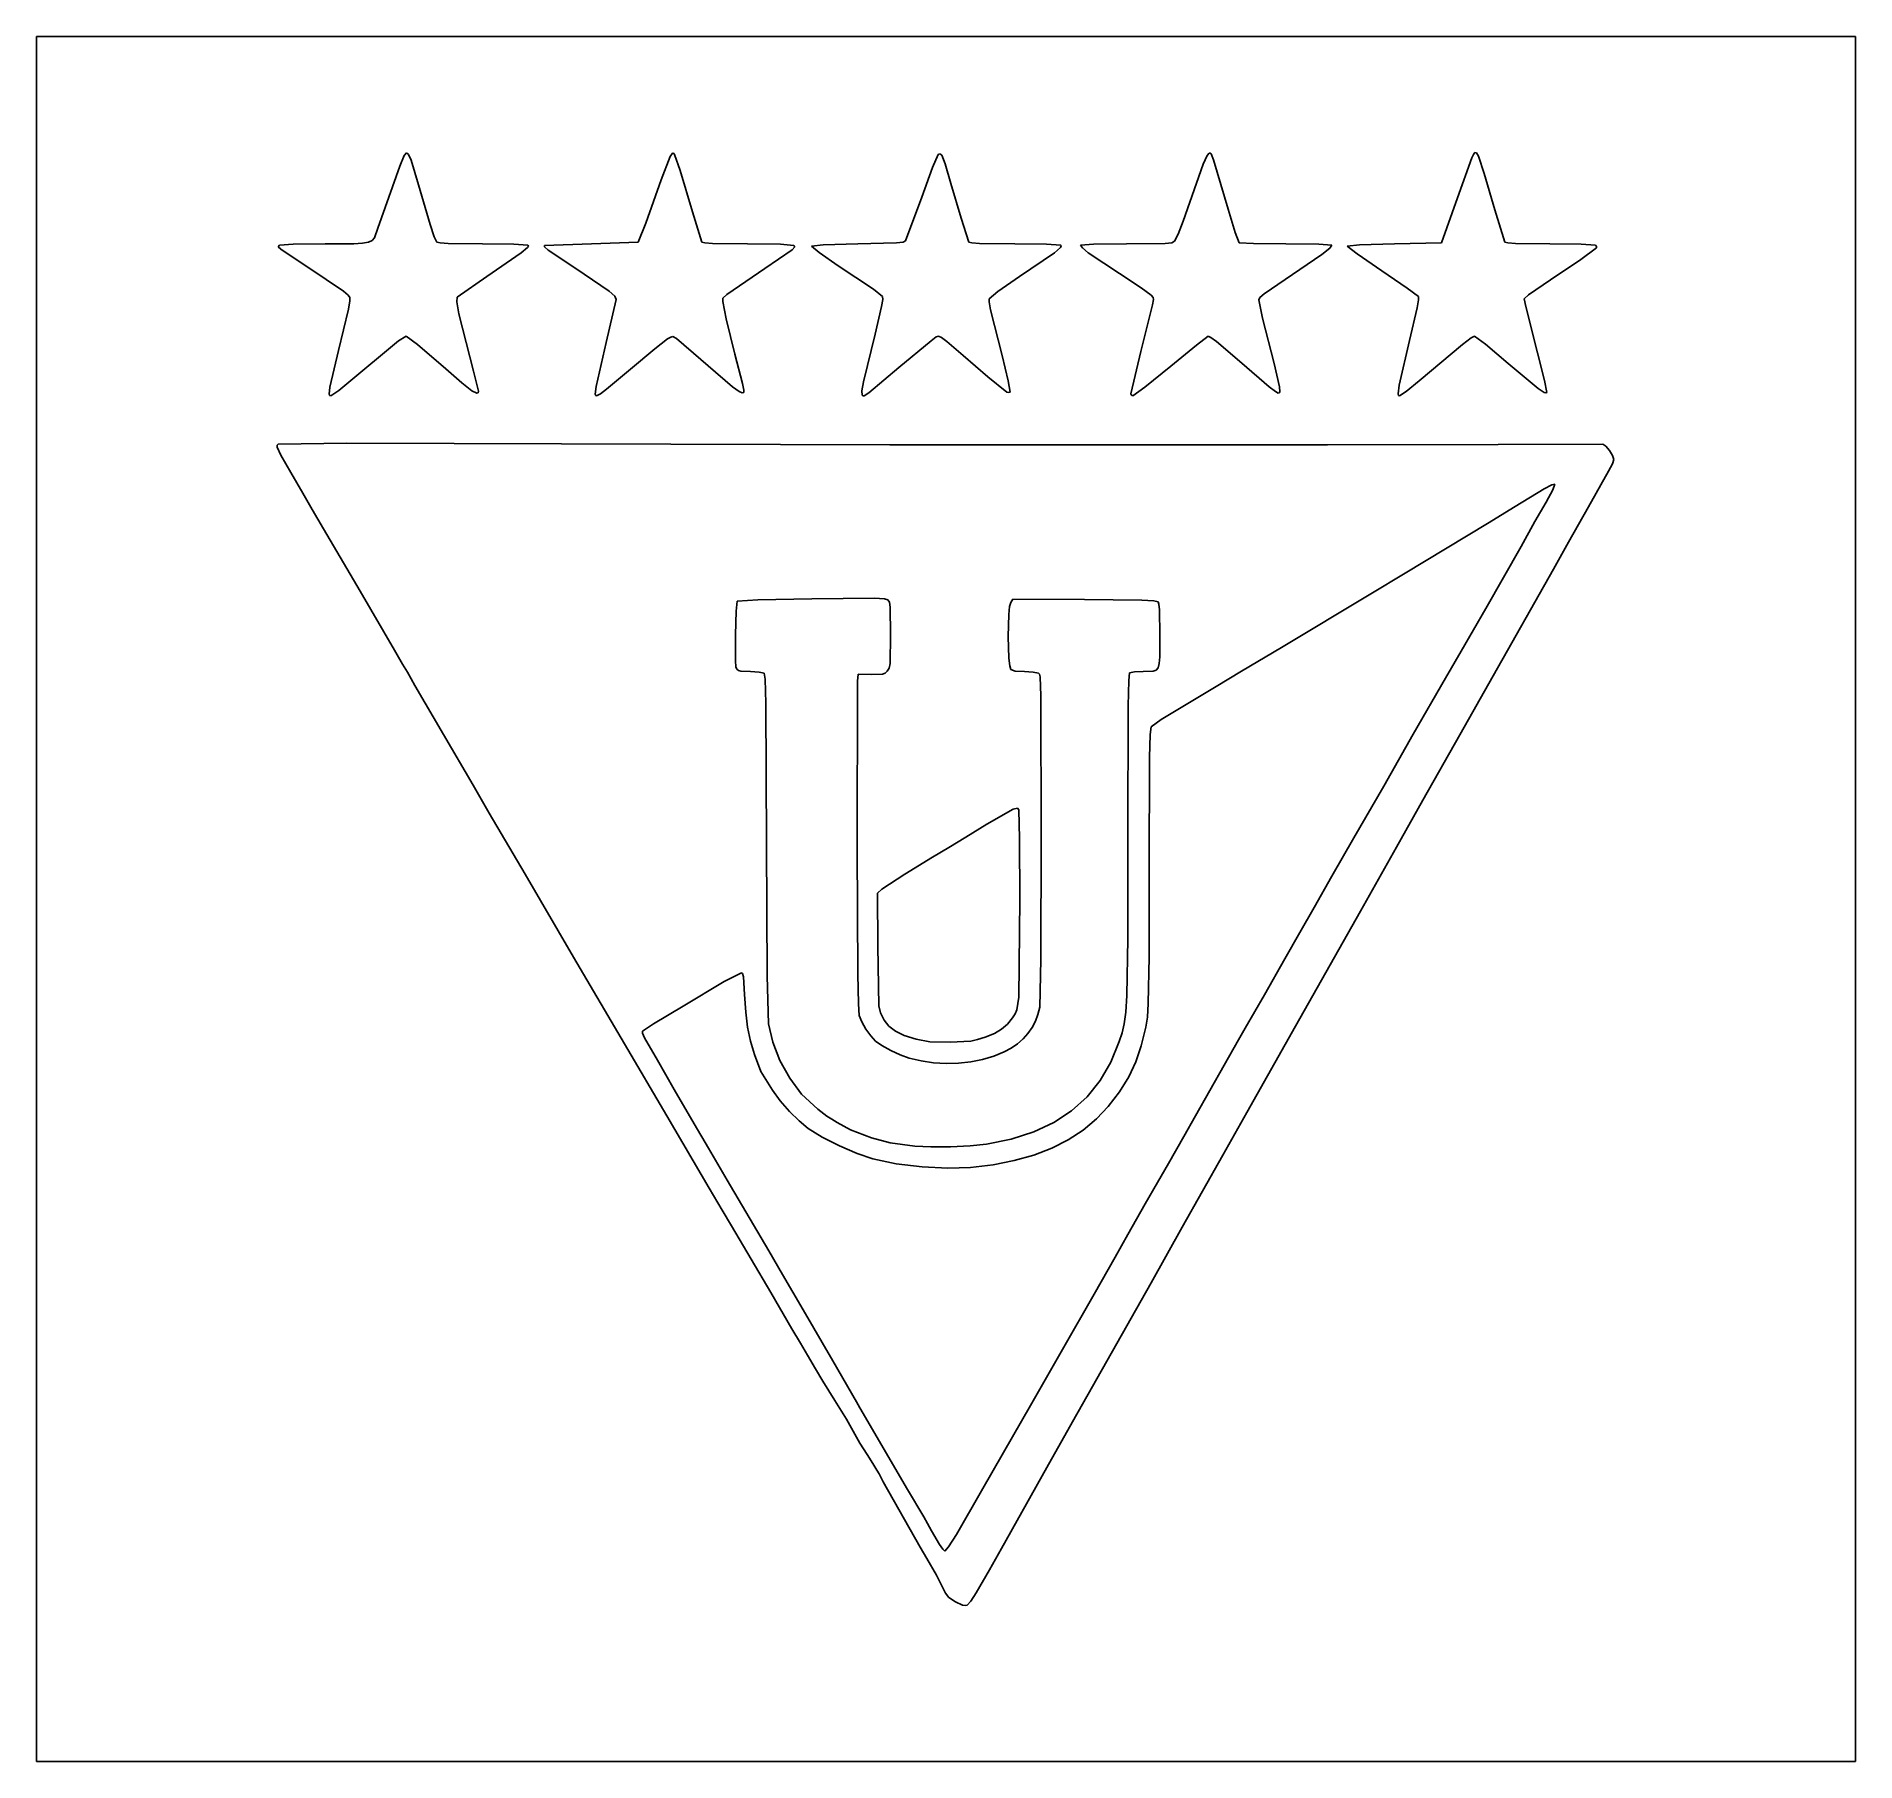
# Model space of a CAD drawing. Extents: x -1 to 338, y -6 to 315.
import ezdxf

# ---------------------------------------------------------------- set-up
doc = ezdxf.new("R2010")
doc.units = 0

msp = doc.modelspace()

# ---------------------------------------------------------------- linework, layer by layer
at = {"layer": 'Image'}
for p, q in [((-0.816274, 154.888203), (-0.816274, 315.490083)), ((-0.816274, 315.490083), (168.516847, 315.490083)), ((168.516847, 315.490083), (337.849975, 315.490083)), ((337.849975, 315.490083), (337.849975, 154.888203)), ((66.853541, 291.344599), (62.776852, 279.771379)), ((67.679744, 293.313864), (66.853541, 291.344599)), ((68.098629, 293.794278), (67.679744, 293.313864)), ((68.470592, 293.473911), (68.098629, 293.794278)), ((68.939406, 292.443872), (68.470592, 293.473911)), ((70.322071, 287.841161), (68.939406, 292.443872)), ((117.14039, 293.124751), (115.464209, 288.767201)), ((117.619322, 293.730691), (117.14039, 293.124751)), ((117.810992, 293.719734), (117.619322, 293.730691)), ((117.986796, 293.529695), (117.810992, 293.719734)), ((119.040461, 290.520213), (117.986796, 293.529695)), ((167.057825, 293.526454), (166.026516, 291.079843)), ((167.396291, 293.631927), (167.057825, 293.526454)), ((167.72703, 293.375377), (167.396291, 293.631927)), ((168.37847, 291.758608), (167.72703, 293.375377)), ((169.435048, 288.105669), (168.37847, 291.758608)), ((216.387289, 291.668158), (212.668389, 281.104785)), ((217.11201, 293.333137), (216.387289, 291.668158)), ((217.524294, 293.742647), (217.11201, 293.333137)), ((217.69201, 293.753267), (217.524294, 293.742647)), ((217.854942, 293.633164), (217.69201, 293.753267)), ((218.330958, 292.513813), (217.854942, 293.633164)), ((221.035141, 283.3497), (218.330958, 292.513813)), ((266.398992, 292.848357), (263.720687, 285.459914)), ((266.704893, 293.513481), (266.398992, 292.848357)), ((266.977199, 293.866803), (266.704893, 293.513481)), ((267.265053, 293.797104), (266.977199, 293.866803)), ((267.617598, 293.193169), (267.265053, 293.797104)), ((268.713337, 289.937724), (267.617598, 293.193169)), ((115.464209, 288.767201), (112.620615, 280.710214)), ((121.308271, 282.814084), (119.040461, 290.520213)), ((166.026516, 291.079843), (164.011067, 285.582722)), ((171.325202, 281.636065), (169.435048, 288.105669)), ((270.657561, 283.210736), (268.713337, 289.937724)), ((72.471146, 280.44121), (70.322071, 287.841161)), ((164.011067, 285.582722), (160.958684, 277.453225)), ((263.720687, 285.459914), (260.765297, 277.068484)), ((123.080196, 277.191695), (121.308271, 282.814084)), ((172.794548, 277.2043), (171.325202, 281.636065)), ((212.668389, 281.104785), (211.727119, 278.637327)), ((222.364496, 278.997438), (221.035141, 283.3497)), ((272.554039, 277.191695), (270.657561, 283.210736)), ((62.11218, 278.008439), (61.675868, 277.48774)), ((62.776852, 279.771379), (62.11218, 278.008439)), ((73.255093, 278.159441), (72.471146, 280.44121)), ((73.727461, 277.191695), (73.255093, 278.159441)), ((112.620615, 280.710214), (111.231942, 277.166496)), ((211.727119, 278.637327), (211.059055, 277.334477)), ((223.101921, 277.069905), (222.364496, 278.997438)), ((44.42742, 276.599791), (44.223014, 276.306732)), ((44.223014, 276.306732), (44.68016, 275.876238)), ((47.003672, 276.782458), (44.42742, 276.599791)), ((44.68016, 275.876238), (53.106917, 270.246391)), ((52.930911, 276.856915), (47.003672, 276.782458)), ((58.293938, 276.878215), (52.930911, 276.856915)), ((59.904839, 276.963503), (58.293938, 276.878215)), ((60.986118, 277.153053), (59.904839, 276.963503)), ((61.675868, 277.48774), (60.986118, 277.153053)), ((74.344435, 277.035325), (73.727461, 277.191695)), ((75.838722, 276.932568), (74.344435, 277.035325)), ((82.247213, 276.856915), (75.838722, 276.932568)), ((88.062469, 276.787533), (82.247213, 276.856915)), ((83.05185, 270.793811), (89.448698, 275.163556)), ((90.689922, 276.626411), (88.062469, 276.787533)), ((89.448698, 275.163556), (90.60137, 276.172519)), ((90.60137, 276.172519), (90.764612, 276.458121)), ((90.764612, 276.458121), (90.689922, 276.626411)), ((102.503341, 276.860966), (93.768533, 276.549184)), ((93.768533, 276.549184), (93.775886, 276.298815)), ((93.775886, 276.298815), (94.461423, 275.713104)), ((94.461423, 275.713104), (99.592976, 272.266617)), ((111.231942, 277.166496), (102.503341, 276.860966)), ((123.608276, 277.033584), (123.080196, 277.191695)), ((125.049015, 276.931034), (123.608276, 277.033584)), ((131.573768, 276.856915), (125.049015, 276.931034)), ((137.697229, 276.782404), (131.573768, 276.856915)), ((134.799654, 272.296475), (139.851349, 275.767317)), ((140.206466, 276.58734), (137.697229, 276.782404)), ((139.851349, 275.767317), (140.380246, 276.321602)), ((140.380246, 276.321602), (140.206466, 276.58734)), ((145.672376, 276.691317), (143.463943, 276.447539)), ((143.463943, 276.447539), (144.89568, 275.252127)), ((144.89568, 275.252127), (148.469192, 272.77273)), ((152.089995, 276.860892), (145.672376, 276.691317)), ((159.300862, 277.046035), (152.089995, 276.860892)), ((160.528756, 277.202161), (159.300862, 277.046035)), ((160.958684, 277.453225), (160.528756, 277.202161)), ((173.316325, 277.037447), (172.794548, 277.2043)), ((174.72929, 276.931302), (173.316325, 277.037447)), ((181.315372, 276.856841), (174.72929, 276.931302)), ((187.234895, 276.788695), (181.315372, 276.856841)), ((182.181384, 270.775483), (188.706096, 275.216004)), ((189.901739, 276.630541), (187.234895, 276.788695)), ((188.706096, 275.216004), (189.831387, 276.196358)), ((189.831387, 276.196358), (189.981097, 276.468575)), ((189.981097, 276.468575), (189.901739, 276.630541)), ((195.982135, 276.791653), (193.528849, 276.610798)), ((193.528849, 276.610798), (193.897777, 276.099566)), ((193.897777, 276.099566), (195.001891, 275.221737)), ((195.001891, 275.221737), (200.795973, 271.343992)), ((202.134504, 276.860966), (195.982135, 276.791653)), ((209.346265, 276.934524), (202.134504, 276.860966)), ((210.573253, 277.076893), (209.346265, 276.934524)), ((211.059055, 277.334477), (210.573253, 277.076893)), ((225.788087, 276.926832), (223.101921, 277.069905)), ((231.802714, 276.865017), (225.788087, 276.926832)), ((231.686038, 270.255789), (238.460432, 274.872708)), ((237.949841, 276.792609), (231.802714, 276.865017)), ((240.34543, 276.605606), (237.949841, 276.792609)), ((238.460432, 274.872708), (239.965086, 276.063715)), ((239.965086, 276.063715), (240.34543, 276.605606)), ((245.48195, 276.693967), (243.212507, 276.44991)), ((243.212507, 276.44991), (245.067859, 274.974799)), ((245.067859, 274.974799), (249.658786, 271.819707)), ((252.014617, 276.870047), (245.48195, 276.693967)), ((260.765297, 277.068484), (252.014617, 276.870047)), ((273.08475, 277.033813), (272.554039, 277.191695)), ((274.511603, 276.93123), (273.08475, 277.033813)), ((280.930869, 276.856915), (274.511603, 276.93123)), ((286.761111, 276.786212), (280.930869, 276.856915)), ((286.684792, 273.928834), (289.59927, 276.124989)), ((289.399033, 276.621913), (286.761111, 276.786212)), ((289.608153, 276.380674), (289.399033, 276.621913)), ((289.59927, 276.124989), (289.608153, 276.380674)), ((99.592976, 272.266617), (105.805184, 268.038186)), ((127.68962, 267.454652), (134.799654, 272.296475)), ((148.469192, 272.77273), (155.001212, 268.423589)), ((200.795973, 271.343992), (204.826535, 268.697066)), ((249.658786, 271.819707), (254.35364, 268.618087)), ((281.041306, 270.138267), (286.684792, 273.928834)), ((53.106917, 270.246391), (56.341685, 268.023876)), ((56.341685, 268.023876), (57.202313, 267.315482)), ((77.513622, 266.955161), (83.05185, 270.793811)), ((105.805184, 268.038186), (106.871083, 267.098659)), ((155.001212, 268.423589), (156.698705, 267.038378)), ((176.579075, 266.65573), (178.14355, 268.008095)), ((178.14355, 268.008095), (182.181384, 270.775483)), ((204.826535, 268.697066), (206.698441, 267.314677)), ((226.964744, 266.855676), (227.775806, 267.560608)), ((227.775806, 267.560608), (231.686038, 270.255789)), ((254.35364, 268.618087), (256.458863, 267.031104)), ((276.967575, 267.349694), (281.041306, 270.138267)), ((57.273127, 264.723229), (55.394504, 257.017241)), ((57.202313, 267.315482), (57.544948, 266.885877)), ((57.55221, 266.23278), (57.273127, 264.723229)), ((57.544948, 266.885877), (57.55221, 266.23278)), ((77.427899, 266.090912), (77.513622, 266.955161)), ((77.827553, 263.852635), (77.427899, 266.090912)), ((107.133591, 266.517805), (105.282121, 258.493437)), ((106.871083, 267.098659), (107.133591, 266.517805)), ((126.977316, 266.146402), (126.999982, 266.725389)), ((127.566105, 262.926027), (126.977316, 266.146402)), ((126.999982, 266.725389), (127.68962, 267.454652)), ((156.526999, 265.21334), (155.30513, 260.026928)), ((156.731997, 266.485026), (156.526999, 265.21334)), ((156.698705, 267.038378), (156.731997, 266.485026)), ((176.538541, 266.039333), (176.579075, 266.65573)), ((176.802877, 264.596391), (176.538541, 266.039333)), ((178.950805, 256.092523), (176.802877, 264.596391)), ((206.935016, 265.533819), (204.772489, 256.825704)), ((206.698441, 267.314677), (207.05683, 266.878177)), ((207.153874, 266.494403), (206.935016, 265.533819)), ((207.05683, 266.878177), (207.153874, 266.494403)), ((226.726557, 266.432874), (226.964744, 266.855676)), ((227.449702, 263.048343), (226.726557, 266.432874)), ((256.224976, 264.938513), (254.805036, 258.879244)), ((256.476204, 266.411773), (256.224976, 264.938513)), ((256.458863, 267.031104), (256.476204, 266.411773)), ((276.124507, 266.645856), (276.967575, 267.349694)), ((276.451426, 265.204982), (276.124507, 266.645856)), ((278.652651, 256.555877), (276.451426, 265.204982)), ((80.538232, 253.180788), (77.827553, 263.852635)), ((129.224258, 256.355784), (127.566105, 262.926027)), ((229.610157, 254.609933), (227.449702, 263.048343)), ((56.995113, 250.816289), (66.573536, 258.803176)), ((66.573536, 258.803176), (68.025938, 259.662674)), ((68.025938, 259.662674), (70.14437, 258.108631)), ((70.14437, 258.108631), (75.383631, 253.585708)), ((105.282121, 258.493437), (103.369903, 250.303052)), ((114.297877, 257.346781), (116.644494, 259.164573)), ((116.644494, 259.164573), (117.275131, 259.516871)), ((117.275131, 259.516871), (117.692744, 259.596693)), ((117.692744, 259.596693), (118.335175, 259.234669)), ((118.335175, 259.234669), (128.744686, 250.272684)), ((155.30513, 260.026928), (153.166898, 251.20117)), ((159.754602, 253.837125), (165.728617, 258.823022)), ((165.728617, 258.823022), (166.707674, 259.530114)), ((166.707674, 259.530114), (167.128302, 259.663071)), ((167.128302, 259.663071), (167.685525, 259.411343)), ((167.685525, 259.411343), (168.682184, 258.695229)), ((168.682184, 258.695229), (171.69311, 256.104274)), ((210.345988, 254.106828), (215.14724, 258.030925)), ((215.14724, 258.030925), (217.333469, 259.663071)), ((217.333469, 259.663071), (217.833579, 259.448869)), ((217.833579, 259.448869), (218.873988, 258.672941)), ((218.873988, 258.672941), (223.567706, 254.635994)), ((254.805036, 258.879244), (252.866418, 250.525367)), ((256.622986, 251.363004), (264.694226, 258.10915)), ((264.694226, 258.10915), (266.295243, 259.339728)), ((266.295243, 259.339728), (266.919638, 259.663071)), ((266.919638, 259.663071), (268.928058, 258.179175)), ((268.928058, 258.179175), (273.161813, 254.611512)), ((55.394504, 257.017241), (53.805514, 250.152104)), ((109.760345, 253.551791), (114.297877, 257.346781)), ((130.635194, 250.840696), (129.224258, 256.355784)), ((171.69311, 256.104274), (176.274848, 252.132949)), ((180.0992, 251.338083), (178.950805, 256.092523)), ((204.772489, 256.825704), (202.912637, 248.95436)), ((205.526838, 250.182731), (210.345988, 254.106828)), ((210.345988, 254.106828), (210.345988, 254.106828)), ((223.567706, 254.635994), (228.679626, 250.22926)), ((230.618835, 250.219609), (229.610157, 254.609933)), ((273.161813, 254.611512), (278.753037, 249.904895)), ((279.924422, 251.413093), (278.652651, 256.555877)), ((55.512657, 249.536755), (56.995113, 250.816289)), ((75.383631, 253.585708), (78.382241, 250.987819)), ((78.382241, 250.987819), (80.24956, 249.525683)), ((81.461042, 249.41048), (80.538232, 253.180788)), ((105.297324, 249.781483), (109.760345, 253.551791)), ((130.873079, 249.618271), (130.635194, 250.840696)), ((153.166898, 251.20117), (152.856532, 249.514116)), ((154.127538, 249.140777), (159.754602, 253.837125)), ((176.274848, 252.132949), (179.813586, 249.250772)), ((180.43675, 249.252095), (180.0992, 251.338083)), ((254.179237, 249.386381), (256.622986, 251.363004)), ((256.622986, 251.363004), (256.622986, 251.363004)), ((280.350057, 249.17072), (279.924422, 251.413093)), ((53.805514, 250.152104), (53.708577, 248.886572)), ((53.708577, 248.886572), (53.806485, 248.626533)), ((53.806485, 248.626533), (53.991304, 248.550585)), ((53.991304, 248.550585), (55.512657, 249.536755)), ((55.512657, 249.536755), (55.512657, 249.536755)), ((80.24956, 249.525683), (81.203268, 249.049752)), ((81.203268, 249.049752), (81.405541, 249.134881)), ((81.405541, 249.134881), (81.461042, 249.41048)), ((103.369903, 250.303052), (103.22041, 248.897046)), ((103.22041, 248.897046), (103.303599, 248.625743)), ((103.303599, 248.625743), (103.475424, 248.550585)), ((103.475424, 248.550585), (104.168392, 248.912162)), ((104.168392, 248.912162), (105.297324, 249.781483)), ((105.297324, 249.781483), (105.297324, 249.781483)), ((128.744686, 250.272684), (130.004964, 249.36173)), ((130.004964, 249.36173), (130.541471, 249.143497)), ((130.541471, 249.143497), (130.856595, 249.166675)), ((130.856595, 249.166675), (130.873079, 249.618271)), ((152.856532, 249.514116), (152.879578, 248.680433)), ((152.879578, 248.680433), (153.031883, 248.549819)), ((153.031883, 248.549819), (153.286444, 248.592002)), ((153.286444, 248.592002), (154.127538, 249.140703)), ((154.127538, 249.140703), (154.127538, 249.140777)), ((179.813586, 249.250772), (180.160185, 249.157384)), ((180.160185, 249.157384), (180.43675, 249.252095)), ((202.912637, 248.95436), (203.025714, 248.669194)), ((203.025714, 248.669194), (203.297579, 248.550585)), ((203.297579, 248.550585), (205.526838, 250.182731)), ((228.679626, 250.22926), (229.832197, 249.347223)), ((229.832197, 249.347223), (230.363123, 249.089842)), ((230.363123, 249.089842), (230.534949, 249.1446)), ((230.534949, 249.1446), (230.63687, 249.336292)), ((230.63687, 249.336292), (230.618835, 250.219609)), ((252.866418, 250.525367), (252.695455, 248.970169)), ((252.695455, 248.970169), (252.773923, 248.649953)), ((252.773923, 248.649953), (252.948116, 248.55921)), ((252.948116, 248.55921), (254.179237, 249.386381)), ((278.753037, 249.904895), (279.8745, 249.17471)), ((279.8745, 249.17471), (280.170976, 249.098623)), ((280.170976, 249.098623), (280.350057, 249.17072)), ((44.162837, 239.577787), (43.989555, 239.37065)), ((43.989555, 239.37065), (44.000813, 239.034367)), ((44.000813, 239.034367), (44.692003, 237.528875)), ((56.949999, 239.743263), (44.162837, 239.577787)), ((44.692003, 237.528875), (46.557027, 234.283235)), ((96.947146, 239.660297), (56.949999, 239.743263)), ((158.065819, 239.469139), (96.947146, 239.660297)), ((239.557383, 239.435293), (158.065819, 239.469139)), ((271.30735, 239.515078), (239.557383, 239.435293)), ((290.807647, 239.581224), (271.30735, 239.515078)), ((291.350398, 239.221703), (290.807647, 239.581224)), ((292.035143, 238.409118), (291.350398, 239.221703)), ((292.621945, 237.47337), (292.035143, 238.409118)), ((292.870865, 236.74436), (292.621945, 237.47337)), ((46.557027, 234.283235), (48.785676, 230.42665)), ((288.093925, 227.913111), (291.844627, 234.543077)), ((291.844627, 234.543077), (292.569409, 235.905465)), ((292.569409, 235.905465), (292.870865, 236.74436)), ((48.785676, 230.42665), (50.523021, 227.383945)), ((274.482346, 227.948179), (279.846433, 231.23562)), ((279.846433, 231.23562), (281.276137, 231.988877)), ((281.485296, 231.081381), (280.221946, 228.791625)), ((281.276137, 231.988877), (281.858815, 232.141595)), ((281.858815, 232.141595), (281.485296, 231.081381)), ((50.523021, 227.383945), (52.643717, 223.812075)), ((269.322978, 224.812362), (274.482346, 227.948179)), ((280.221946, 228.791625), (278.157642, 225.155992)), ((284.401299, 221.298536), (288.093925, 227.913111)), ((52.643717, 223.812075), (59.433213, 212.170423)), ((253.977156, 215.531063), (269.322978, 224.812362)), ((278.157642, 225.155992), (275.581451, 220.52579)), ((275.581451, 220.52579), (268.995292, 208.995427)), ((281.579494, 216.271459), (284.401299, 221.298536)), ((247.627164, 211.693964), (253.977156, 215.531063)), ((270.378161, 196.427734), (281.579494, 216.271459)), ((59.433213, 212.170423), (65.823155, 201.190228)), ((129.435354, 208.460899), (129.648467, 210.317521)), ((129.648467, 210.317521), (133.485022, 210.569036)), ((133.485022, 210.569036), (143.555462, 210.796308)), ((143.555462, 210.796308), (155.20803, 210.90884)), ((155.20803, 210.90884), (157.075216, 210.79977)), ((157.075216, 210.79977), (157.697741, 210.556863)), ((157.697741, 210.556863), (157.971204, 210.151651)), ((157.971204, 210.151651), (158.121508, 209.250269)), ((180.363478, 209.355567), (180.562605, 210.116073)), ((180.562605, 210.116073), (180.966705, 210.693004)), ((180.966705, 210.693004), (194.307771, 210.637963)), ((194.307771, 210.637963), (205.003633, 210.524005)), ((205.003633, 210.524005), (207.223001, 210.409618)), ((207.223001, 210.409618), (207.992718, 210.238387)), ((207.992718, 210.238387), (208.156744, 209.784294)), ((230.958435, 201.712893), (247.627164, 211.693964)), ((129.304826, 204.075704), (129.435354, 208.460899)), ((158.121508, 209.250269), (158.19811, 204.074389)), ((180.111759, 203.779633), (180.222112, 207.88565)), ((180.222112, 207.88565), (180.363478, 209.355567)), ((208.156744, 209.784294), (208.262697, 208.705804)), ((208.262697, 208.705804), (208.336596, 204.020906)), ((268.995292, 208.995427), (264.429296, 201.057937)), ((129.315055, 199.212407), (129.304826, 204.075704)), ((158.19811, 204.074389), (158.11744, 198.74524)), ((180.229746, 199.722132), (180.111759, 203.779633)), ((208.336596, 204.020906), (208.307697, 199.961861)), ((65.823155, 201.190228), (67.351947, 198.605406)), ((208.307697, 199.961861), (208.209546, 198.748115)), ((223.550111, 197.317498), (230.958435, 201.712893)), ((264.429296, 201.057937), (261.523418, 196.03086)), ((67.351947, 198.605406), (68.23989, 197.093356)), ((68.23989, 197.093356), (69.640124, 194.651102)), ((129.413984, 198.140335), (129.315055, 199.212407)), ((129.589396, 197.660387), (129.413984, 198.140335)), ((129.865764, 197.447203), (129.589396, 197.660387)), ((130.323426, 197.311721), (129.865764, 197.447203)), ((132.102934, 197.217432), (130.323426, 197.311721)), ((133.738246, 197.140877), (132.102934, 197.217432)), ((134.650223, 196.962507), (133.738246, 197.140877)), ((134.860924, 195.798578), (134.650223, 196.962507)), ((152.184239, 196.717675), (152.042793, 195.448227)), ((154.578752, 196.669227), (152.184239, 196.717675)), ((156.723823, 196.727218), (154.578752, 196.669227)), ((157.191091, 196.934167), (156.723823, 196.727218)), ((157.58569, 197.332759), (157.191091, 196.934167)), ((157.935113, 197.848414), (157.58569, 197.332759)), ((158.11744, 198.74524), (157.935113, 197.848414)), ((180.373805, 198.31286), (180.229746, 199.722132)), ((180.574273, 197.637257), (180.373805, 198.31286)), ((181.36669, 197.313633), (180.574273, 197.637257)), ((183.105205, 197.221483), (181.36669, 197.313633)), ((184.749369, 197.141028), (183.105205, 197.221483)), ((185.732136, 196.947592), (184.749369, 197.141028)), ((185.898083, 196.774538), (185.732136, 196.947592)), ((186.023629, 196.232673), (185.898083, 196.774538)), ((202.705397, 196.997934), (202.537428, 195.595821)), ((203.586398, 197.151326), (202.705397, 196.997934)), ((205.227746, 197.217432), (203.586398, 197.151326)), ((207.084079, 197.284069), (205.227746, 197.217432)), ((207.639088, 197.499712), (207.084079, 197.284069)), ((208.00046, 197.957563), (207.639088, 197.499712)), ((208.209546, 198.748115), (208.00046, 197.957563)), ((218.787617, 194.464867), (223.550111, 197.317498)), ((264.159765, 185.44754), (270.378161, 196.427734)), ((69.640124, 194.651102), (74.99793, 185.503742)), ((134.98765, 191.373017), (134.860924, 195.798578)), ((152.042793, 195.448227), (151.978319, 164.2809)), ((186.176047, 192.698793), (186.023629, 196.232673)), ((202.537428, 195.595821), (202.434653, 190.867902)), ((214.157415, 191.669693), (218.787617, 194.464867)), ((261.523418, 196.03086), (255.510478, 185.579831)), ((135.095323, 165.150452), (134.98765, 191.373017)), ((186.243908, 166.424368), (186.176047, 192.698793)), ((202.434653, 190.867902), (202.373187, 166.745324)), ((208.56837, 188.292406), (214.157415, 191.669693)), ((206.521728, 185.544526), (206.682945, 186.936507)), ((206.682945, 186.936507), (208.56837, 188.292406)), ((74.99793, 185.503742), (80.469438, 176.111046)), ((206.420211, 181.250329), (206.521728, 185.544526)), ((255.510478, 185.579831), (250.010597, 175.922552)), ((257.287822, 173.276722), (264.159765, 185.44754)), ((206.352216, 160.423105), (206.420211, 181.250329)), ((80.469438, 176.111046), (83.495735, 170.895475)), ((250.010597, 175.922552), (244.459116, 166.265272)), ((252.390656, 164.545483), (257.287822, 173.276722)), ((83.495735, 170.895475), (90.157517, 159.518406)), ((176.126402, 168.790434), (181.024923, 171.603042)), ((181.024923, 171.603042), (181.797812, 171.806649)), ((181.797812, 171.806649), (182.075064, 171.490786)), ((182.075064, 171.490786), (182.197249, 166.144096)), ((169.04601, 164.492399), (172.221006, 166.383522)), ((172.221006, 166.383522), (176.126402, 168.790434)), ((182.197249, 166.144096), (182.231419, 154.781836)), ((186.174057, 143.630579), (186.243908, 166.424368)), ((202.373187, 166.745324), (202.349322, 147.447401)), ((244.459116, 166.265272), (240.356204, 159.121531)), ((135.203857, 140.550759), (135.095323, 165.150452)), ((151.978319, 164.2809), (152.108167, 140.892468)), ((160.872843, 159.505063), (166.003306, 162.65264)), ((166.003306, 162.65264), (169.04601, 164.492399)), ((245.698317, 152.639248), (252.390656, 164.545483)), ((90.157517, 159.518406), (99.19494, 144.0403)), ((156.562672, 156.690283), (160.872843, 159.505063)), ((206.334811, 144.100663), (206.352216, 160.423105)), ((155.795466, 155.978827), (156.562672, 156.690283)), ((155.818009, 146.106963), (155.795466, 155.978827)), ((240.356204, 159.121531), (237.038333, 153.300705)), ((-0.816274, -5.71367), (-0.816274, 154.888203)), ((182.231419, 154.781836), (182.051172, 136.588751)), ((233.602387, 131.208025), (245.698317, 152.639248)), ((237.038333, 153.300705), (234.398617, 148.670503)), ((337.849975, 154.888203), (337.849975, -5.71367)), ((155.995525, 134.974991), (155.818009, 146.106963)), ((202.349322, 147.447401), (202.171056, 136.900331)), ((234.398617, 148.670503), (231.622467, 143.775717)), ((99.19494, 144.0403), (108.636116, 127.900737)), ((185.973846, 134.751008), (186.174057, 143.630579)), ((206.181733, 135.406191), (206.334811, 144.100663)), ((231.622467, 143.775717), (227.782965, 137.028851)), ((119.568992, 134.927355), (127.249492, 139.499293)), ((127.249492, 139.499293), (130.434027, 141.129887)), ((130.434027, 141.129887), (130.6635, 140.988843)), ((130.6635, 140.988843), (130.817461, 140.417529)), ((130.817461, 140.417529), (131.030214, 137.094996)), ((135.448409, 131.651648), (135.203857, 140.550759)), ((152.108167, 140.892468), (152.217507, 135.352409)), ((131.030214, 137.094996), (131.238077, 133.829043)), ((182.051172, 136.588751), (181.719158, 134.242203)), ((202.171056, 136.900331), (201.979694, 133.837452)), ((227.782965, 137.028851), (224.211719, 130.81115)), ((114.092031, 131.644047), (119.568992, 134.927355)), ((131.238077, 133.829043), (131.589238, 131.006585)), ((152.217507, 135.352409), (152.365457, 133.192397)), ((152.365457, 133.192397), (152.829461, 132.010692)), ((156.345414, 133.678445), (155.995525, 134.974991)), ((156.977451, 132.329161), (156.345414, 133.678445)), ((157.863733, 131.193909), (156.977451, 132.329161)), ((180.927332, 132.780026), (179.936082, 131.571007)), ((181.418183, 133.527527), (180.927332, 132.780026)), ((181.719158, 134.242203), (181.418183, 133.527527)), ((184.532912, 130.952428), (185.156337, 132.135109)), ((185.156337, 132.135109), (185.637418, 133.402273)), ((185.637418, 133.402273), (185.973846, 134.751008)), ((201.979694, 133.837452), (201.696539, 131.67719)), ((205.741684, 130.997231), (206.007036, 132.874926)), ((206.007036, 132.874926), (206.181733, 135.406191)), ((112.022849, 129.904901), (112.0307, 130.285741)), ((112.388159, 129.056751), (112.022849, 129.904901)), ((112.0307, 130.285741), (114.092031, 131.644047)), ((114.79968, 124.858033), (112.388159, 129.056751)), ((131.589238, 131.006585), (132.113524, 128.444148)), ((136.265489, 128.226927), (135.448409, 131.651648)), ((152.829461, 132.010692), (153.589125, 130.666764)), ((153.589125, 130.666764), (154.494895, 129.395463)), ((154.494895, 129.395463), (155.397213, 128.431636)), ((159.089185, 130.262745), (157.863733, 131.193909)), ((160.754558, 129.475787), (159.089185, 130.262745)), ((162.960604, 128.773155), (160.754558, 129.475787)), ((162.960607, 128.773155), (162.960604, 128.773155)), ((165.523709, 128.280632), (162.960607, 128.773155)), ((174.376164, 128.703763), (173.153677, 128.439776)), ((175.784675, 129.172069), (174.376164, 128.703763)), ((177.518579, 129.87495), (175.784675, 129.172069)), ((178.851106, 130.638622), (177.518579, 129.87495)), ((179.936082, 131.571007), (178.851106, 130.638622)), ((181.831647, 127.9404), (182.868259, 128.852161)), ((182.868259, 128.852161), (183.76945, 129.857141)), ((183.76945, 129.857141), (184.532912, 130.952428)), ((201.303858, 129.99118), (200.783921, 128.351055)), ((201.696539, 131.67719), (201.303858, 129.99118)), ((204.863368, 127.531326), (205.741684, 130.997231)), ((222.972428, 128.694486), (214.964104, 114.539296)), ((224.211719, 130.81115), (222.972428, 128.694486)), ((224.505877, 115.124839), (233.602387, 131.208025)), ((108.636116, 127.900737), (116.531939, 114.539296)), ((132.113524, 128.444148), (132.840764, 125.958259)), ((132.840764, 125.958259), (134.076172, 122.763749)), ((137.609628, 124.821243), (136.265489, 128.226927)), ((155.397213, 128.431636), (156.595158, 127.592156)), ((156.595158, 127.592156), (158.233913, 126.684904)), ((158.233913, 126.684904), (160.014437, 125.861258)), ((160.014437, 125.861258), (161.637689, 125.2726)), ((169.310599, 128.244486), (165.523709, 128.280632)), ((173.153677, 128.439776), (169.310599, 128.244486)), ((175.342115, 124.977773), (177.428162, 125.600131)), ((177.428162, 125.600131), (179.361392, 126.408179)), ((179.361392, 126.408179), (180.661922, 127.124768)), ((180.661922, 127.124768), (181.831647, 127.9404)), ((200.783921, 128.351055), (199.211419, 124.507929)), ((203.858575, 124.564166), (204.863368, 127.531326)), ((117.901648, 119.434081), (114.79968, 124.858033)), ((134.076172, 122.763749), (136.211548, 119.304404)), ((139.421456, 121.560007), (137.609628, 124.821243)), ((161.637689, 125.2726), (163.882762, 124.732261)), ((163.882762, 124.732261), (166.191553, 124.391486)), ((166.191553, 124.391486), (168.527973, 124.247962)), ((168.527973, 124.247962), (170.855932, 124.299376)), ((170.855932, 124.299376), (173.139343, 124.543418)), ((173.139343, 124.543418), (175.342115, 124.977773)), ((199.211419, 124.507929), (197.207541, 121.082245)), ((202.530741, 121.754511), (203.858575, 124.564166)), ((121.64573, 113.024949), (117.901648, 119.434081)), ((136.211548, 119.304404), (137.664304, 117.332519)), ((141.641609, 118.56863), (139.421456, 121.560007)), ((144.672689, 115.768484), (141.641609, 118.56863)), ((197.207541, 121.082245), (194.771076, 118.073063)), ((198.715811, 116.259085), (200.83233, 119.015203)), ((200.83233, 119.015203), (202.530741, 121.754511)), ((137.664304, 117.332519), (139.388511, 115.345755)), ((139.388511, 115.345755), (141.184423, 113.558278)), ((146.33311, 114.440243), (144.672689, 115.768484)), ((191.900809, 115.479448), (188.595528, 113.30046)), ((194.771076, 118.073063), (191.900809, 115.479448)), ((196.518334, 113.936778), (198.715811, 116.259085)), ((116.531939, 114.539296), (124.399981, 101.045563)), ((124.331486, 108.484898), (121.64573, 113.024949)), ((141.184423, 113.558278), (142.852296, 112.184253)), ((142.852296, 112.184253), (145.488902, 110.542437)), ((147.234153, 113.877838), (146.33311, 114.440243)), ((148.251274, 113.260558), (147.234153, 113.877838)), ((150.766432, 111.882972), (148.251274, 113.260558)), ((154.62624, 110.409467), (150.766432, 111.882972)), ((188.595528, 113.30046), (184.85402, 111.535163)), ((191.264046, 110.064592), (194.034487, 111.871981)), ((194.034487, 111.871981), (196.518334, 113.936778)), ((214.964104, 114.539296), (212.762528, 110.664729)), ((220.05683, 107.187349), (224.505877, 115.124839)), ((126.051276, 105.533462), (124.331486, 108.484898)), ((145.488902, 110.542437), (148.676123, 108.910346)), ((148.676123, 108.910346), (151.961063, 107.500821)), ((158.109021, 109.489889), (154.62624, 110.409467)), ((162.696021, 108.877338), (158.109021, 109.489889)), ((162.696029, 108.877338), (162.696021, 108.877338)), ((165.682052, 108.722325), (162.696029, 108.877338)), ((169.332289, 108.74309), (165.682052, 108.722325)), ((173.004756, 108.922117), (169.332289, 108.74309)), ((176.05747, 109.241891), (173.004756, 108.922117)), ((180.675072, 110.182619), (176.05747, 109.241891)), ((184.85402, 111.535163), (180.675072, 110.182619)), ((184.862476, 107.22164), (188.206785, 108.514512)), ((188.206785, 108.514512), (191.264046, 110.064592)), ((212.762528, 110.664729), (209.924939, 105.637652)), ((127.771065, 102.547119), (126.051276, 105.533462)), ((151.961063, 107.500821), (154.890823, 106.526701)), ((154.890823, 106.526701), (159.269336, 105.610938)), ((159.269336, 105.610938), (164.077215, 105.003933)), ((164.077215, 105.003933), (168.845445, 104.747954)), ((173.105007, 104.885268), (177.311813, 105.407118)), ((177.311813, 105.407118), (181.230894, 106.185876)), ((181.230894, 106.185876), (184.862476, 107.22164)), ((209.924939, 105.637652), (207.880056, 102.103895)), ((212.509822, 93.76953), (220.05683, 107.187349)), ((128.392605, 101.456658), (127.771065, 102.547119)), ((168.845445, 104.747954), (173.105007, 104.885268)), ((207.880056, 102.103895), (205.60733, 98.13515)), ((124.399981, 101.045563), (126.840082, 96.944526)), ((135.531729, 89.364644), (128.392605, 101.456658)), ((126.840082, 96.944526), (128.56832, 94.034113)), ((205.60733, 98.13515), (202.388633, 92.446615)), ((128.56832, 94.034113), (135.89724, 81.598712)), ((202.388633, 92.446615), (200.00928, 88.213287)), ((206.680728, 83.450793), (212.509822, 93.76953)), ((138.079986, 84.999024), (135.531729, 89.364644)), ((200.00928, 88.213287), (196.104752, 81.334129)), ((141.919739, 78.423716), (138.079986, 84.999024)), ((135.89724, 81.598712), (139.812259, 74.851846)), ((196.104752, 81.334129), (190.2267, 71.015392)), ((192.076053, 57.521659), (206.680728, 83.450793)), ((147.44057, 68.921739), (141.919739, 78.423716)), ((139.812259, 74.851846), (141.40086, 72.206016)), ((141.40086, 72.206016), (142.764431, 69.95706)), ((142.764431, 69.95706), (144.215118, 67.443522)), ((151.848118, 61.244106), (147.44057, 68.921739)), ((190.2267, 71.015392), (184.266854, 60.564364)), ((144.215118, 67.443522), (145.60484, 65.089532)), ((145.60484, 65.089532), (147.826676, 61.517661)), ((147.826676, 61.517661), (149.993018, 58.015781)), ((152.482249, 60.150868), (151.848118, 61.244106)), ((149.993018, 58.015781), (152.47155, 53.579477)), ((161.364153, 44.953974), (152.482249, 60.150868)), ((184.266854, 60.564364), (179.238134, 51.833132)), ((187.308831, 49.055011), (192.076053, 57.521659)), ((152.47155, 53.579477), (153.844034, 51.470786)), ((153.844034, 51.470786), (154.879154, 49.785207)), ((179.238134, 51.833132), (175.135774, 44.689391)), ((154.879154, 49.785207), (155.669284, 48.538519)), ((155.669284, 48.538519), (156.081446, 47.845258)), ((156.081446, 47.845258), (156.844226, 46.356291)), ((178.838121, 33.97378), (187.308831, 49.055011)), ((156.844226, 46.356291), (163.70237, 34.238363)), ((164.366601, 39.866017), (161.364153, 44.953974)), ((175.135774, 44.689391), (170.449544, 36.566945)), ((165.077268, 38.626816), (164.366601, 39.866017)), ((165.837788, 37.23249), (165.077268, 38.626816)), ((163.70237, 34.238363), (164.947286, 32.121699)), ((167.304149, 34.701383), (165.837788, 37.23249)), ((167.896522, 33.815986), (167.304149, 34.701383)), ((167.304149, 34.701383), (167.304149, 34.701383)), ((169.000663, 34.271153), (168.329562, 33.452181)), ((170.449544, 36.566945), (169.000663, 34.271153)), ((176.584832, 30.005035), (178.838121, 33.97378)), ((164.947286, 32.121699), (166.745079, 28.995585)), ((168.329562, 33.452181), (167.896522, 33.815986)), ((166.745079, 28.995585), (168.393065, 25.677066)), ((174.137913, 25.699529), (176.584832, 30.005035)), ((168.393065, 25.677066), (169.070613, 24.847765)), ((169.070613, 24.847765), (170.289845, 24.01607)), ((170.289845, 24.01607), (171.583602, 23.443102)), ((172.484727, 23.389984), (173.165319, 24.172766)), ((173.165319, 24.172766), (174.137913, 25.699529)), ((174.137913, 25.699529), (174.137913, 25.699529)), ((171.583602, 23.443102), (172.112441, 23.335242)), ((172.112441, 23.335242), (172.484727, 23.389984)), ((168.516847, -5.71367), (-0.816274, -5.71367)), ((337.849975, -5.71367), (168.516847, -5.71367))]:
    msp.add_line(p, q, dxfattribs=at)

doc.saveas('drawing.dxf')
